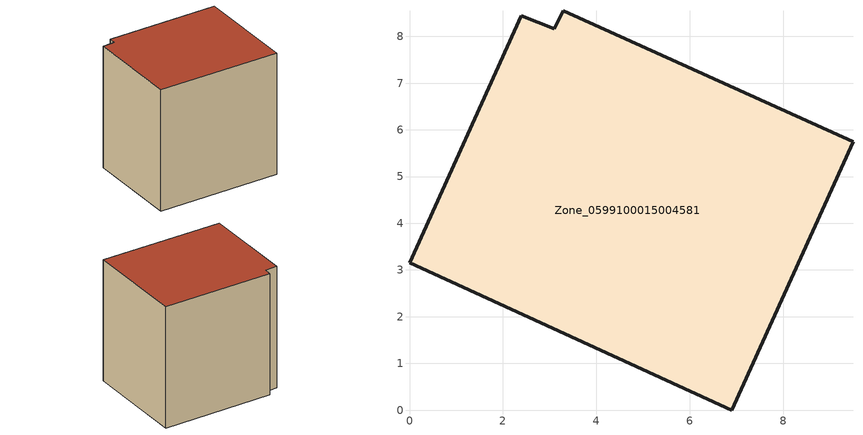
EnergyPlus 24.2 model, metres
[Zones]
Zone_0599100015004581
 floor ground (C_G): 3.29,8.55 9.49,5.75 6.9,0 0,3.15 2.4,8.45 3.1,8.17 z0.68
 wall outside (C_F): 6.9,0 9.49,5.75 3.29,8.55 3.1,8.17 2.4,8.45 0,3.15 6.9,0 z0.68:8.33
 roof outside (C_R): 9.49,5.75 3.29,8.55 3.1,8.17 2.4,8.45 0,3.15 6.9,0 z8.33
[BUILDING]
Pand.0599100015004581: North Axis=0; Terrain=City; Loads Convergence Tolerance Value=0.04; Temperature Convergence Tolerance Value=0.4; Solar Distribution=FullExterior; Maximum Number of Warmup Days=25; Minimum Number of Warmup Days=1
[Site:Location]
Rotterdam.The.Hague.AP_ZH_NLD Design_Conditions: Latitude=51.96; Longitude=4.45; Time Zone=1; Elevation=-4.5
[SITE:GROUNDTEMPERATURE:BUILDINGSURFACE]
18, 18, 18, 18, 18, 18, 18, 18, 18, 18, 18, 18
[MATERIAL] Thermal Absorptance=0.9; Solar Absorptance=0.7; Visible Absorptance=0.7
Name | Roughness | Thickness | Conductivity | Density | Specific Heat
G.TC.1946-1964 | MediumSmooth | 0.15 | 1 | 540 | 1210
F.TC.1946-1964 | Rough | 0.3 | 0.857143 | 1920 | 840
R.TC.1946-1964 | MediumRough | 0.2 | 0.235294 | 1500 | 1000
[CONSTRUCTION]
C_G: G.TC.1946-1964
C_F: F.TC.1946-1964
C_R: R.TC.1946-1964
[ZONE]
Zone_0599100015004581: Type=1; Multiplier=1; Ceiling Height=Autocalculate; Volume=Autocalculate; Floor Area=autocalculate; Part of Total Floor Area=Yes
[ZONEINFILTRATION:DESIGNFLOWRATE]
Infil_Zone_0599100015004581: Zone or ZoneList or Space or SpaceList=Zone_0599100015004581; Schedule=AlwaysOn; Design Flow Rate Calculation Method=Flow/Area; Flow Rate per Floor Area=0.003; Constant Term Coefficient=1; Temperature Term Coefficient=0; Velocity Term Coefficient=0; Velocity Squared Term Coefficient=0
[HVACTEMPLATE:ZONE:IDEALLOADSAIRSYSTEM]
Zone_0599100015004581: Maximum Heating Supply Air Temperature=50; Minimum Cooling Supply Air Temperature=13; Maximum Heating Supply Air Humidity Ratio=0.0156; Minimum Cooling Supply Air Humidity Ratio=0.0077; Heating Limit=NoLimit; Cooling Limit=NoLimit; Dehumidification Control Type=ConstantSensibleHeatRatio; Cooling Sensible Heat Ratio=0.7; Dehumidification Setpoint=60; Humidification Control Type=None; Humidification Setpoint=30; Outdoor Air Method=None; Outdoor Air Flow Rate per Person=0.00944; Outdoor Air Flow Rate per Zone Floor Area=0; Outdoor Air Flow Rate per Zone=0; Demand Controlled Ventilation Type=None; Outdoor Air Economizer Type=NoEconomizer; Heat Recovery Type=None; Sensible Heat Recovery Effectiveness=0.7; Latent Heat Recovery Effectiveness=0.65
[ZONECONTROL:THERMOSTAT]
ThermostatControl_Zone_0599100015004581: Zone or ZoneList=Zone_0599100015004581; Control Type Schedule=DualSetpointControlType; Control 1=Thermostat_Zone_0599100015004581; Temperature Difference Between Cutout And Setpoint=0
[THERMOSTATSETPOINT:DUALSETPOINT]
Thermostat_Zone_0599100015004581: Heating Setpoint Temperature Schedule=HeatingSetpoint_Zone_0599100015004581; Cooling Setpoint Temperature Schedule=CoolingSetpoint_Zone_0599100015004581
[SCHEDULE:COMPACT]
HeatingSetpoint_Zone_0599100015004581: Through: 12/31, For: AllDays, Until: 24:00, 21
CoolingSetpoint_Zone_0599100015004581: Through: 12/31, For: AllDays, Until: 24:00, 24
DualSetpointControlType: Through: 12/31, For: AllDays, Until: 24:00, 4
AlwaysOn: Through: 12/31, For: AllDays, Until: 24:00, 1
